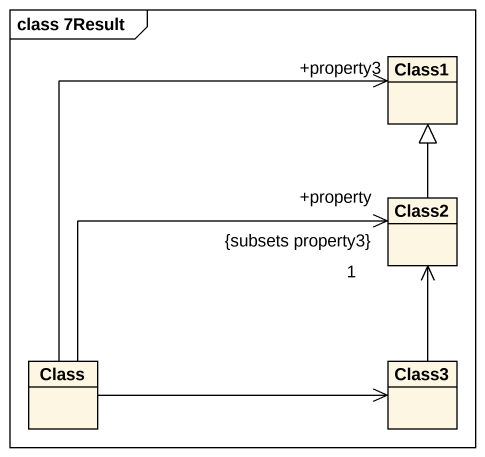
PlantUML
@startuml
mainframe class 7Result
hide circle
hide empty members
class Class1
class Class2
class "Class" as Class_
class Class3
Class2 -up-|> Class1
Class_ -up-> "+property3" Class1
Class_ -right-> "1\n{subsets property3}\n+property" Class2
Class_ -right-> Class3
Class3 -up-> Class2
@enduml
